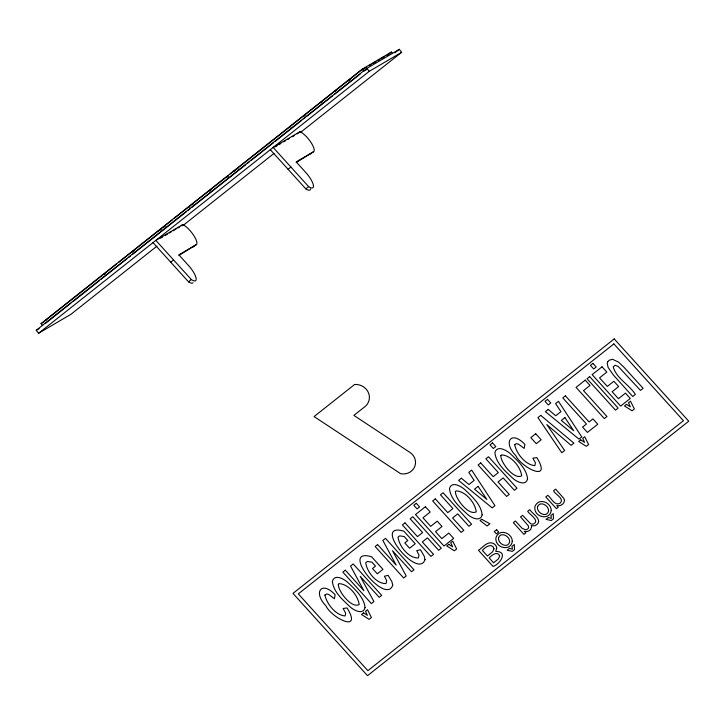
<?xml version="1.0" encoding="UTF-8"?>
<svg xmlns="http://www.w3.org/2000/svg" width="725" height="725" viewBox="0 0 725 725"><rect width="100%" height="100%" fill="white"/><g stroke="black" fill="none" stroke-linecap="round" stroke-linejoin="round"><path stroke-width="1.09" d="M189.279 207.241L189.887 206.661M132.575 252.073L133.98 250.877M348.562 80.901L350.103 79.659M42.594 325.607L41.053 323.613L362.273 69.138L391.428 52.028L392.461 53.36M116.653 263.918L44.859 320.794L46.799 319.653M118.429 262.513L172.496 219.675M174.272 218.27L228.339 175.441M230.115 174.036L360.416 70.814L366.243 67.389M157.923 231.493L160.415 229.517M334.551 91.568L337.043 89.592M160.035 230.079L161.693 228.765M163.642 227.414L165.291 226.109M209.507 191.074L210.939 189.941M226.59 177.552L228.339 176.157M303.494 116.625L305.243 115.239M320.939 102.805L322.607 101.482M156.944 246.156L70.959 314.278L38.561 333.292L36.25 330.301L366.923 68.34L399.321 49.327L401.632 52.318L300.567 132.385M45.258 323.495L70.987 303.113M72.763 301.7L99.388 280.611M101.156 279.207L126.893 258.825M128.669 257.42L130.446 256.016M132.213 254.602L186.343 211.727M188.119 210.323L189.896 208.918M191.672 207.504L245.802 164.629M247.578 163.225L249.346 161.82M251.122 160.406L273.307 142.834M275.083 141.429L301.7 120.341M303.476 118.936L305.252 117.532M307.028 116.127L332.757 95.736M334.533 94.332L360.271 73.95M386.996 55.544L391.428 52.028M38.561 333.292L369.233 71.34L401.632 52.318M394.88 52.843L399.321 49.327M181.259 225.756L182.673 224.632A12.706 3.752 51.6 0 1 193.276 234.764A12.706 3.752 51.6 0 1 196.276 244.66L178.948 255.408M297.15 133.944L299.987 131.696A12.706 3.752 51.6 0 1 310.581 141.837A12.706 3.752 51.6 0 1 313.581 151.724L296.262 162.472M182.655 225.783L273.968 153.446M170.765 262.223L173.601 259.976M288.079 169.297L290.906 167.049M153.011 242.621L188.518 281.826L191.355 279.578A13.422 3.96 51.6 0 0 196.113 278.327A13.422 3.96 51.6 0 0 189.261 266.311L178.885 254.865L196.276 244.66M270.325 149.694L305.832 188.89L308.66 186.642A13.422 3.96 51.6 0 0 313.417 185.392A13.422 3.96 51.6 0 0 306.566 173.375L296.199 161.929L313.581 151.724M192.107 204.822L193.566 203.689M104.355 274.367L105.66 273.379M369.161 65.685L371.1 64.543M373.049 63.401L375.967 61.688M377.906 60.547L379.855 59.405M381.794 58.263L384.712 56.55M366.732 69.428L363.814 71.132L362.273 69.138M289.139 127.546L290.426 126.793M299.987 131.696L273.153 147.447L308.66 186.642M236.649 169.124L237.936 168.372M275.11 146.876L277.032 145.752M278.944 144.628L280.865 143.505M283.738 141.819L285.65 140.695M287.571 139.572L289.483 138.439M292.365 136.753L294.278 135.629M234.157 171.1L235.444 170.348M182.673 224.632L155.848 240.383L191.355 279.578M160.678 238.126L162.59 237.002M165.472 235.308L167.384 234.184M169.306 233.06L171.218 231.937M173.13 230.813L176.012 229.127M177.924 228.003L179.845 226.871M41.053 323.613L43.971 321.9M36.25 330.301L39.105 328.615M366.923 68.34L369.233 71.34M311.288 153.283A12.706 3.752 51.6 0 1 310.753 153.972M310.626 188.899A13.422 3.96 51.6 0 1 305.832 188.89M192.995 282.696A13.422 3.96 51.6 0 1 188.518 281.826M193.974 246.21A12.706 3.752 51.6 0 1 193.439 246.899M499.652 556.175L498.419 558.884L493.589 562.808L489.167 557.915C491.432 555.296 497.921 550.366 499.652 556.175M493.979 548.743L492.647 551.761L487.436 556.002L482.397 550.447C484.78 547.266 492.221 542.309 493.979 548.743M564.494 500.35C564.458 504.038 560.144 506.648 556.746 505.533L558.259 507.201L556.41 508.66L545.789 496.942L547.846 495.311C551.245 497.848 554.788 506.739 560.362 503.032C564.576 498.419 554.951 494.323 553.583 490.771L555.631 489.139L563.796 498.374L564.494 500.35M498.573 537.778C497.522 543.397 507.237 549.07 509.575 542.318C510.645 536.699 500.903 531.035 498.573 537.778M537.515 506.929C536.464 512.548 546.17 518.221 548.508 511.469C549.577 505.851 539.844 500.187 537.515 506.929M496.734 548.073L495.728 551.39C508.542 551.326 500.177 564.086 493.109 566.47L478.455 550.284C482.705 547.756 487.091 540.977 492.918 543.252A6.534 6.09 14.4 0 1 496.317 546.46L496.734 548.073M531.57 526.749L530.809 529.168L529.712 530.274A5.682 5.302 14.4 0 1 525.679 531.525L524.311 531.271L525.797 532.911L523.957 534.37L513.345 522.643L515.393 521.021L522.263 528.452L525.688 529.739A3.988 3.716 14.4 0 0 528.525 527.963L528.362 525.824L520.541 516.943L522.589 515.321L530.392 523.522A3.534 3.299 14.4 0 0 533.5 523.957C540.388 520.604 529.096 514.27 527.709 511.261L529.757 509.648C531.86 513.391 542.835 519.381 536.872 524.592A5.537 5.166 14.4 0 1 532.857 525.797L531.271 525.507L531.57 526.749M392.733 585.202C385.573 605.901 338.638 546.922 371.59 556.8L382.945 569.333L377.29 573.819L372.487 568.518L375.496 566.134L371.88 562.147L367.376 561.44L365.735 562.709C366.796 571.771 376.429 583.969 386.026 583.562L386.706 580.716L384.431 576.239L388.102 575.351L391.908 581.695L392.733 585.202M425.031 559.609C417.881 580.308 370.937 521.329 403.897 531.217L415.244 543.75L409.589 548.236L404.786 542.934L407.794 540.551L404.178 536.554L399.674 535.857L398.034 537.116C399.094 546.179 408.728 558.377 418.334 557.969L419.014 555.132L416.73 550.647L420.409 549.768L424.207 556.111L425.031 559.609M512.285 541.357C511.161 550.928 497.132 548.734 495.963 540.179A6.797 6.335 14.4 0 1 496.598 536.138C500.785 528.498 512.376 533.627 512.285 541.357M551.227 510.509C550.103 520.079 536.074 517.886 534.905 509.331A6.797 6.335 14.4 0 1 535.53 505.289C539.726 497.658 551.317 502.787 551.227 510.509M324.918 595.007C326.676 603.871 335.811 615.371 345.145 615.951L345.635 613.123L343.106 608.493L347.067 607.94C362.962 633.858 331.289 617.691 326.042 605.946C312.919 592.742 321.202 580.009 335.158 594.736L334.388 598.705L328.715 594.5L326.794 593.947L324.918 595.007M514.687 444.679C516.436 453.542 525.571 465.042 534.905 465.622L535.403 462.795L532.866 458.173L536.826 457.611C552.722 483.539 521.048 467.362 515.801 455.617C502.679 442.413 510.962 429.689 524.927 444.407L524.148 448.376L518.475 444.171L516.553 443.618L514.687 444.679M338.33 584.413C338.167 591.509 351.788 608.918 359.174 604.541C358.05 595.442 348.381 583.824 338.919 583.643L338.33 584.413M455.418 491.659C455.255 498.755 468.876 516.155 476.271 511.787C475.138 502.679 465.468 491.061 456.016 490.888L455.418 491.659M500.839 455.672C500.676 462.767 514.297 480.177 521.692 475.808C520.559 466.701 510.889 455.083 501.428 454.91L500.839 455.672M365.056 607.65C363.261 615.244 353.8 610.323 350.148 606.897C342.78 599.883 333.5 592.107 332.376 581.341C334.542 573.248 344.692 579.366 348.417 583C355.368 589.842 364.032 597.355 365.056 607.65M482.152 514.886C480.349 522.489 470.888 517.559 467.244 514.134C459.868 507.128 450.597 499.353 449.464 488.587C451.63 480.485 461.789 486.602 465.513 490.245C472.464 497.078 481.119 504.6 482.152 514.886M527.573 478.908C525.77 486.511 516.309 481.581 512.666 478.156C505.289 471.141 496.009 463.366 494.885 452.599C497.051 444.507 507.21 450.624 510.935 454.258C517.886 461.1 526.54 468.622 527.573 478.908M607.695 361.847L607.215 363.569L608.139 367.475L613.404 375.052L632.744 396.521L635.372 394.436C629.354 384.685 616.159 378.278 613.214 366.85L615.162 365.282L618.189 366.424L640.492 390.385L643.111 388.301L623.708 366.986L618.425 362.029L612.462 359.265L609.1 360.289L607.695 361.847M354.588 384.486L314.088 416.576L400.599 473.679A12.706 11.845 14.4 0 0 414.618 466.909A12.706 11.845 14.4 0 0 409.924 452.4L353.873 415.398L365.699 406.027A13.422 12.515 14.4 0 0 368.037 391.853A13.422 12.515 14.4 0 0 354.588 384.486M614.211 338.91L292.991 593.385L367.521 675.673L688.75 421.207L614.211 338.91M613.867 343.904L298.31 593.884L367.874 670.679L683.43 420.708L613.867 343.904M416.286 503.313L413.794 505.289L417.074 508.905L419.567 506.929L416.286 503.313M492.52 442.921L490.028 444.896L493.308 448.512L495.8 446.537L492.52 442.921M547.511 399.366L545.019 401.333L548.29 404.958L550.783 402.982L547.511 399.366M592.923 363.388L590.422 365.364L593.702 368.98L596.195 367.004L592.923 363.388M345.299 570.185L342.862 572.116L371.363 603.581L373.919 601.56L360.207 576.33L379.238 597.346L381.676 595.406L353.184 563.941L350.547 566.035L363.887 590.703L345.299 570.185M377.598 544.593L375.16 546.532L403.662 577.997L406.218 575.967L392.506 550.737L411.537 571.753L413.984 569.823L385.483 538.358L382.845 540.442L396.185 565.119L377.598 544.593M405.021 522.879L402.393 524.954L430.895 556.419L433.523 554.335L422.303 541.956L427.451 537.877L438.67 550.266L441.298 548.182L412.797 516.717L410.169 518.801L422.63 532.558L417.482 536.636L405.021 522.879M425.403 506.73L415.507 514.569L444.008 546.034L453.651 538.394L448.829 533.074L441.815 538.63L435.498 531.652L442.023 526.486L437.22 521.184L430.695 526.35L422.938 517.786L430.206 512.031L425.403 506.73M435.308 498.882L432.68 500.966L461.182 532.431L463.81 530.347L452.59 517.967L457.738 513.889L468.957 526.268L471.585 524.193L443.084 492.728L440.456 494.803L452.917 508.56L447.769 512.638L435.308 498.882M461.39 478.219L458.608 480.43L492.175 507.881L494.948 505.678L471.658 470.09L468.794 472.356L474.132 480.403L468.939 484.517L461.39 478.219M480.729 462.903L478.101 464.979L506.603 496.444L509.231 494.368L498.012 481.98L503.159 477.902L514.378 490.29L516.998 488.206L488.505 456.741L485.877 458.825L498.338 472.582L493.19 476.66L480.729 462.903M540.732 415.371L537.932 417.591L561.784 452.735L564.63 450.479L546.831 424.587L571.11 445.349L573.892 443.138L540.732 415.371M548.191 409.453L545.408 411.664L578.976 439.114L581.749 436.912L558.458 401.324L555.604 403.589L560.942 411.637L555.74 415.751L548.191 409.453M565.409 395.823L562.781 397.907L586.462 424.043L582.601 427.097L587.422 432.426L597.753 424.234L592.932 418.914L589.081 421.968L565.409 395.823M585.22 380.127L576.067 387.377L604.333 418.579L606.961 416.503L583.498 390.594L590.023 385.428L585.22 380.127M589.643 376.619L587.014 378.704L615.516 410.169L618.144 408.084L589.643 376.619M602.031 366.805L592.144 374.644L620.645 406.109L630.288 398.469L625.467 393.14L618.452 398.705L612.127 391.727L618.661 386.552L613.857 381.25L607.323 386.425L599.566 377.861L606.834 372.106L602.031 366.805M535.712 433.758L530.818 437.637L536.283 443.673L541.176 439.794L535.712 433.758M478.092 486.366L474.549 489.176L486.883 499.462L478.092 486.366M564.902 417.6L561.349 420.418L573.683 430.695L564.902 417.6M448.766 544.339L446.754 545.934L454.348 550.792L456.659 548.97L452.753 541.176L450.751 542.771L452.618 546.786L448.766 544.339M580.725 439.894L578.713 441.489L586.308 446.346L588.618 444.516L584.713 436.731L582.71 438.317L584.577 442.332L580.725 439.894M626.5 404.36L624.479 405.955L632.082 410.812L634.384 408.982L630.487 401.197L628.484 402.783L630.351 406.798L626.5 404.36M363.524 612.888L361.512 614.483L369.107 619.34L371.417 617.51L367.512 609.725L365.509 611.32L367.376 615.326L363.524 612.888M481.672 519.299L480.086 520.55L487.127 525.997L489.919 523.785L481.672 519.299M496.607 529.739L494.269 531.588L496.326 533.854L498.664 532.005L496.607 529.739M509.448 548.372L507.101 550.23L512.367 551.372L514.551 549.632L514.315 544.511L511.995 546.351L512.439 549.224L509.448 548.372M548.39 517.523L546.043 519.381L551.299 520.523L553.492 518.783L553.257 513.662L550.928 515.502L551.381 518.375L548.39 517.523"/></g></svg>
